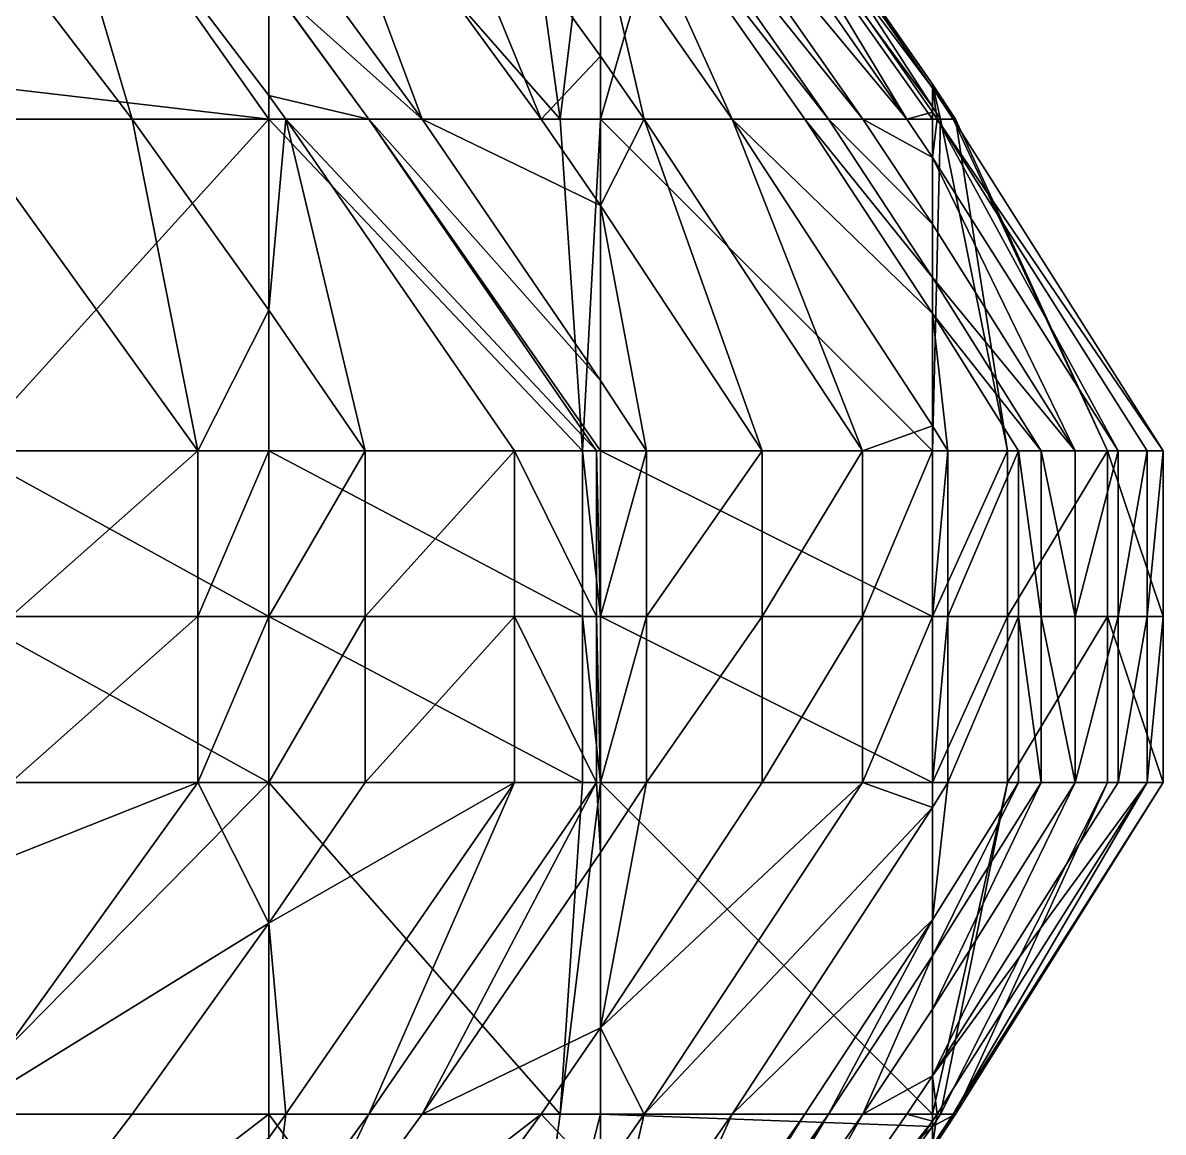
# Model space of a CAD drawing. Extents: x -0.422 to 0.567, y -0.5 to 0.5.
# Drawn here: x 0.4483 to 0.5669, y -0.0536 to 0.0617 of the extents above; entities that cross this region are included whole.
import ezdxf

# ---------------------------------------------------------------- set-up
doc = ezdxf.new("R2010")
doc.units = 0

msp = doc.modelspace()

# ---------------------------------------------------------------- linework, layer by layer
for p, q in [((0.53205, 0.05172, 0.05674), (0.50838, 0.08561, 0.05674)), ((0.51834, 0.08621, 0.22209), (0.54287, 0.053, 0.22209)), ((0.4739, 0.06596, -0.10862), (0.48428, 0.05172, -0.10862)), ((0.54287, 0.053, 0.22209), (0.54372, 0.05172, 0.22209)), ((0.48428, 0.05172, -0.10862), (0.50796, 0.01724, -0.10862)), ((0.54287, 0.03526, 0.05674), (0.53205, 0.05172, 0.05674)), ((0.54372, 0.05172, 0.22209), (0.55067, 0.01724, 0.22209)), ((0.55419, 0.01724, 0.05674), (0.54287, 0.03526, 0.05674)), ((0.50796, 0.01724, -0.10862), (0.50796, 0, -0.10862)), ((0.55067, 0.01724, 0.22209), (0.55067, 0, 0.22209)), ((0.55419, 0, 0.05674), (0.55419, 0.01724, 0.05674)), ((0.4739, 0, 0.26803), (0.4426, 0, 0.28418)), ((0.44708, 0, -0.23306), (0.46651, 0, -0.19858)), ((0.46651, 0, -0.19858), (0.4739, 0, -0.18439)), ((0.4739, 0, -0.18439), (0.48389, 0, -0.1641)), ((0.50648, 0, 0.2497), (0.4739, 0, 0.26803)), ((0.48389, 0, -0.1641), (0.49941, 0, -0.12961)), ((0.49941, 0, -0.12961), (0.50796, 0, -0.10862)), ((0.50838, 0, 0.24857), (0.50648, 0, 0.2497)), ((0.50796, 0, -0.10862), (0.50838, 0, -0.10757)), ((0.50796, 0, -0.10862), (0.50796, -0.01724, -0.10862)), ((0.50838, 0, -0.10757), (0.51315, 0, -0.09513)), ((0.54287, 0, 0.22725), (0.50838, 0, 0.24857)), ((0.51315, 0, -0.09513), (0.52517, 0, -0.06065)), ((0.52517, 0, -0.06065), (0.53561, 0, -0.02617)), ((0.53561, 0, -0.02617), (0.54287, 0, 0.00163)), ((0.54287, 0, 0.00163), (0.54447, 0, 0.00832)), ((0.55067, 0, 0.22209), (0.54287, 0, 0.22725)), ((0.54447, 0, 0.00832), (0.55181, 0, 0.0428)), ((0.56107, 0, 0.21521), (0.55067, 0, 0.22209)), ((0.55067, 0, 0.22209), (0.55067, -0.01724, 0.22209)), ((0.55181, 0, 0.0428), (0.55419, 0, 0.05674)), ((0.55419, 0, 0.05674), (0.5577, 0, 0.07728)), ((0.55419, -0.01724, 0.05674), (0.55419, 0, 0.05674)), ((0.5577, 0, 0.07728), (0.56218, 0, 0.11177)), ((0.56686, 0, 0.18073), (0.56107, 0, 0.21521)), ((0.56218, 0, 0.11177), (0.56521, 0, 0.14625)), ((0.56521, 0, 0.14625), (0.56686, 0, 0.18073)), ((0.50796, -0.01724, -0.10862), (0.48428, -0.05172, -0.10862)), ((0.54287, -0.03526, 0.05674), (0.55419, -0.01724, 0.05674)), ((0.55067, -0.01724, 0.22209), (0.54372, -0.05172, 0.22209)), ((0.53205, -0.05172, 0.05674), (0.54287, -0.03526, 0.05674)), ((0.48428, -0.05172, -0.10862), (0.4739, -0.06596, -0.10862)), ((0.50838, -0.08561, 0.05674), (0.53205, -0.05172, 0.05674)), ((0.54372, -0.05172, 0.22209), (0.54287, -0.053, 0.22209)), ((0.54287, -0.053, 0.22209), (0.51834, -0.08621, 0.22209))]:
    msp.add_line(p, q)
at = {"color": 255}
for points in [[(0.43942, 0.05571, 0.28418), (0.4739, 0.05172, 0.26669), (0.4739, 0.08621, 0.26399)], [(0.43942, 0.05571, 0.28418), (0.4739, 0.08621, 0.26399), (0.43942, 0.08621, 0.28177)], [(0.44954, 0.08621, -0.12961), (0.45967, 0.05172, -0.1641), (0.43942, 0.07818, -0.1641)], [(0.4739, 0.06596, -0.10862), (0.4739, 0.05417, -0.12961), (0.44954, 0.08621, -0.12961)], [(0.44954, 0.08621, -0.12961), (0.4739, 0.05417, -0.12961), (0.4739, 0.05172, -0.13364)], [(0.44954, 0.08621, -0.12961), (0.4739, 0.05172, -0.13364), (0.45967, 0.05172, -0.1641)], [(0.50416, 0.05172, 0.2497), (0.49941, 0.08621, 0.2497), (0.4739, 0.08621, 0.26399)], [(0.50416, 0.05172, 0.2497), (0.4739, 0.08621, 0.26399), (0.4739, 0.05172, 0.26669)], [(0.47698, 0.08621, -0.06065), (0.48981, 0.05172, -0.09513), (0.4739, 0.07353, -0.09513)], [(0.50221, 0.05172, -0.06065), (0.47698, 0.08621, -0.06065), (0.48806, 0.08621, -0.02617)], [(0.47698, 0.08621, -0.06065), (0.50221, 0.05172, -0.06065), (0.48981, 0.05172, -0.09513)], [(0.48806, 0.08621, -0.02617), (0.50838, 0.07127, 0.00832), (0.50838, 0.05827, -0.02617)], [(0.50221, 0.05172, -0.06065), (0.48806, 0.08621, -0.02617), (0.50838, 0.05827, -0.02617)], [(0.50838, 0.08621, 0.24443), (0.49941, 0.08621, 0.2497), (0.50416, 0.05172, 0.2497)], [(0.50838, 0.08621, 0.24443), (0.50416, 0.05172, 0.2497), (0.50838, 0.05172, 0.24719)], [(0.51834, 0.08621, 0.22209), (0.50838, 0.08621, 0.24443), (0.50838, 0.05172, 0.24719)], [(0.51834, 0.08621, 0.22209), (0.50838, 0.05172, 0.24719), (0.54287, 0.05172, 0.22584)], [(0.50838, 0.08561, 0.05674), (0.5115, 0.08621, 0.07728), (0.53564, 0.05172, 0.07728)], [(0.53205, 0.05172, 0.05674), (0.50838, 0.08195, 0.0428), (0.50838, 0.08561, 0.05674)], [(0.50838, 0.08561, 0.05674), (0.53564, 0.05172, 0.07728), (0.53205, 0.05172, 0.05674)], [(0.5115, 0.08621, 0.07728), (0.51621, 0.08621, 0.11177), (0.54022, 0.05172, 0.11177)], [(0.5115, 0.08621, 0.07728), (0.54022, 0.05172, 0.11177), (0.53564, 0.05172, 0.07728)], [(0.54022, 0.05172, 0.11177), (0.51621, 0.08621, 0.11177), (0.51941, 0.08621, 0.14625)], [(0.54287, 0.053, 0.22209), (0.5214, 0.08621, 0.21521), (0.51834, 0.08621, 0.22209)], [(0.51834, 0.08621, 0.22209), (0.54287, 0.05172, 0.22584), (0.54287, 0.053, 0.22209)], [(0.51941, 0.08621, 0.14625), (0.52116, 0.08621, 0.18073), (0.54287, 0.05497, 0.18073)], [(0.51941, 0.08621, 0.14625), (0.54287, 0.05497, 0.18073), (0.54287, 0.05245, 0.14625)], [(0.54022, 0.05172, 0.11177), (0.51941, 0.08621, 0.14625), (0.54287, 0.05245, 0.14625)], [(0.52116, 0.08621, 0.18073), (0.5214, 0.08621, 0.21521), (0.54287, 0.05534, 0.21521)], [(0.52116, 0.08621, 0.18073), (0.54287, 0.05534, 0.21521), (0.54287, 0.05497, 0.18073)], [(0.54287, 0.053, 0.22209), (0.54287, 0.05534, 0.21521), (0.5214, 0.08621, 0.21521)], [(0.50838, 0.08195, 0.0428), (0.52962, 0.05172, 0.0428), (0.52204, 0.05172, 0.00832)], [(0.50838, 0.08195, 0.0428), (0.52204, 0.05172, 0.00832), (0.50838, 0.07127, 0.00832)], [(0.53205, 0.05172, 0.05674), (0.52962, 0.05172, 0.0428), (0.50838, 0.08195, 0.0428)], [(0.43942, 0.07818, -0.1641), (0.45967, 0.05172, -0.1641), (0.44169, 0.05172, -0.19858)], [(0.4739, 0.06596, -0.10862), (0.4739, 0.07353, -0.09513), (0.48981, 0.05172, -0.09513)], [(0.50838, 0.07127, 0.00832), (0.52204, 0.05172, 0.00832), (0.51291, 0.05172, -0.02617)], [(0.50838, 0.07127, 0.00832), (0.51291, 0.05172, -0.02617), (0.50838, 0.05827, -0.02617)], [(0.4739, 0.06596, -0.10862), (0.48981, 0.05172, -0.09513), (0.48428, 0.05172, -0.10862)], [(0.48428, 0.05172, -0.10862), (0.4739, 0.05417, -0.12961), (0.4739, 0.06596, -0.10862)], [(0.50221, 0.05172, -0.06065), (0.50838, 0.05827, -0.02617), (0.50838, 0.05172, -0.04144)], [(0.50838, 0.05827, -0.02617), (0.51291, 0.05172, -0.02617), (0.50838, 0.05172, -0.04144)], [(0.43942, 0.05571, 0.28418), (0.43991, 0.05172, 0.28418), (0.4739, 0.05172, 0.26669)], [(0.54372, 0.05172, 0.22209), (0.54528, 0.05172, 0.21521), (0.54287, 0.05534, 0.21521)], [(0.54372, 0.05172, 0.22209), (0.54287, 0.05534, 0.21521), (0.54287, 0.053, 0.22209)], [(0.54287, 0.05534, 0.21521), (0.54528, 0.05172, 0.21521), (0.54504, 0.05172, 0.18073)], [(0.54287, 0.05534, 0.21521), (0.54504, 0.05172, 0.18073), (0.54287, 0.05497, 0.18073)], [(0.54287, 0.05497, 0.18073), (0.54504, 0.05172, 0.18073), (0.54336, 0.05172, 0.14625)], [(0.54287, 0.05497, 0.18073), (0.54336, 0.05172, 0.14625), (0.54287, 0.05245, 0.14625)], [(0.4739, 0.05417, -0.12961), (0.47567, 0.05172, -0.12961), (0.4739, 0.05172, -0.13364)], [(0.48428, 0.05172, -0.10862), (0.47567, 0.05172, -0.12961), (0.4739, 0.05417, -0.12961)], [(0.54022, 0.05172, 0.11177), (0.54287, 0.05245, 0.14625), (0.54287, 0.05172, 0.1398)], [(0.54287, 0.053, 0.22209), (0.54287, 0.05172, 0.22584), (0.54372, 0.05172, 0.22209)], [(0.54287, 0.05245, 0.14625), (0.54336, 0.05172, 0.14625), (0.54287, 0.05172, 0.1398)], [(0.4739, 0.05172, 0.26669), (0.43991, 0.05172, 0.28418), (0.4426, 0.01724, 0.28418)], [(0.46651, 0.01724, -0.19858), (0.44169, 0.05172, -0.19858), (0.45967, 0.05172, -0.1641)], [(0.44169, 0.05172, -0.19858), (0.46651, 0.01724, -0.19858), (0.44708, 0.01724, -0.23306)], [(0.4739, 0.05172, 0.26669), (0.4426, 0.01724, 0.28418), (0.4739, 0.01724, 0.26803)], [(0.4739, 0.03187, -0.1641), (0.45967, 0.05172, -0.1641), (0.4739, 0.05172, -0.13364)], [(0.46651, 0.01724, -0.19858), (0.45967, 0.05172, -0.1641), (0.4739, 0.03187, -0.1641)], [(0.50648, 0.01724, 0.2497), (0.50416, 0.05172, 0.2497), (0.4739, 0.05172, 0.26669)], [(0.50648, 0.01724, 0.2497), (0.4739, 0.05172, 0.26669), (0.4739, 0.01724, 0.26803)], [(0.47567, 0.05172, -0.12961), (0.48389, 0.01724, -0.1641), (0.4739, 0.03187, -0.1641)], [(0.47567, 0.05172, -0.12961), (0.4739, 0.03187, -0.1641), (0.4739, 0.05172, -0.13364)], [(0.50796, 0.01724, -0.10862), (0.49941, 0.01724, -0.12961), (0.47567, 0.05172, -0.12961)], [(0.50796, 0.01724, -0.10862), (0.47567, 0.05172, -0.12961), (0.48428, 0.05172, -0.10862)], [(0.47567, 0.05172, -0.12961), (0.49941, 0.01724, -0.12961), (0.48389, 0.01724, -0.1641)], [(0.48428, 0.05172, -0.10862), (0.48981, 0.05172, -0.09513), (0.50838, 0.02453, -0.09513)], [(0.48428, 0.05172, -0.10862), (0.50838, 0.02453, -0.09513), (0.50838, 0.01724, -0.10757)], [(0.48428, 0.05172, -0.10862), (0.50838, 0.01724, -0.10757), (0.50796, 0.01724, -0.10862)], [(0.48981, 0.05172, -0.09513), (0.50221, 0.05172, -0.06065), (0.50838, 0.04275, -0.06065)], [(0.48981, 0.05172, -0.09513), (0.50838, 0.04275, -0.06065), (0.50838, 0.02453, -0.09513)], [(0.50838, 0.04275, -0.06065), (0.50221, 0.05172, -0.06065), (0.50838, 0.05172, -0.04144)], [(0.50838, 0.05172, 0.24719), (0.50416, 0.05172, 0.2497), (0.50648, 0.01724, 0.2497)], [(0.50838, 0.05172, 0.24719), (0.50648, 0.01724, 0.2497), (0.50838, 0.01724, 0.24857)], [(0.54287, 0.01724, 0.22725), (0.54287, 0.05172, 0.22584), (0.50838, 0.05172, 0.24719)], [(0.54287, 0.01724, 0.22725), (0.50838, 0.05172, 0.24719), (0.50838, 0.01724, 0.24857)], [(0.51291, 0.05172, -0.02617), (0.52517, 0.01724, -0.06065), (0.50838, 0.04275, -0.06065)], [(0.51291, 0.05172, -0.02617), (0.50838, 0.04275, -0.06065), (0.50838, 0.05172, -0.04144)], [(0.53561, 0.01724, -0.02617), (0.51291, 0.05172, -0.02617), (0.52204, 0.05172, 0.00832)], [(0.51291, 0.05172, -0.02617), (0.53561, 0.01724, -0.02617), (0.52517, 0.01724, -0.06065)], [(0.52204, 0.05172, 0.00832), (0.52962, 0.05172, 0.0428), (0.54287, 0.0315, 0.0428)], [(0.52204, 0.05172, 0.00832), (0.54287, 0.0315, 0.0428), (0.54287, 0.01982, 0.00832)], [(0.53561, 0.01724, -0.02617), (0.52204, 0.05172, 0.00832), (0.54287, 0.01982, 0.00832)], [(0.54287, 0.03526, 0.05674), (0.54287, 0.0315, 0.0428), (0.52962, 0.05172, 0.0428)], [(0.54287, 0.03526, 0.05674), (0.52962, 0.05172, 0.0428), (0.53205, 0.05172, 0.05674)], [(0.53205, 0.05172, 0.05674), (0.53564, 0.05172, 0.07728), (0.54287, 0.0408, 0.07728)], [(0.53205, 0.05172, 0.05674), (0.54287, 0.0408, 0.07728), (0.54287, 0.03526, 0.05674)], [(0.53564, 0.05172, 0.07728), (0.54022, 0.05172, 0.11177), (0.54287, 0.04773, 0.11177)], [(0.53564, 0.05172, 0.07728), (0.54287, 0.04773, 0.11177), (0.54287, 0.0408, 0.07728)], [(0.54287, 0.04773, 0.11177), (0.54022, 0.05172, 0.11177), (0.54287, 0.05172, 0.1398)], [(0.54372, 0.05172, 0.22209), (0.54287, 0.05172, 0.22584), (0.54287, 0.01724, 0.22725)], [(0.54372, 0.05172, 0.22209), (0.54287, 0.01724, 0.22725), (0.55067, 0.01724, 0.22209)], [(0.54336, 0.05172, 0.14625), (0.56218, 0.01724, 0.11177), (0.54287, 0.04773, 0.11177)], [(0.54336, 0.05172, 0.14625), (0.54287, 0.04773, 0.11177), (0.54287, 0.05172, 0.1398)], [(0.54336, 0.05172, 0.14625), (0.54504, 0.05172, 0.18073), (0.56686, 0.01724, 0.18073)], [(0.54336, 0.05172, 0.14625), (0.56686, 0.01724, 0.18073), (0.56521, 0.01724, 0.14625)], [(0.54336, 0.05172, 0.14625), (0.56521, 0.01724, 0.14625), (0.56218, 0.01724, 0.11177)], [(0.55067, 0.01724, 0.22209), (0.54528, 0.05172, 0.21521), (0.54372, 0.05172, 0.22209)], [(0.54504, 0.05172, 0.18073), (0.54528, 0.05172, 0.21521), (0.56107, 0.01724, 0.21521)], [(0.54504, 0.05172, 0.18073), (0.56107, 0.01724, 0.21521), (0.56686, 0.01724, 0.18073)], [(0.55067, 0.01724, 0.22209), (0.56107, 0.01724, 0.21521), (0.54528, 0.05172, 0.21521)], [(0.54287, 0.04773, 0.11177), (0.56218, 0.01724, 0.11177), (0.5577, 0.01724, 0.07728)], [(0.54287, 0.04773, 0.11177), (0.5577, 0.01724, 0.07728), (0.54287, 0.0408, 0.07728)], [(0.50838, 0.04275, -0.06065), (0.52517, 0.01724, -0.06065), (0.51315, 0.01724, -0.09513)], [(0.50838, 0.04275, -0.06065), (0.51315, 0.01724, -0.09513), (0.50838, 0.02453, -0.09513)], [(0.54287, 0.03526, 0.05674), (0.54287, 0.0408, 0.07728), (0.5577, 0.01724, 0.07728)], [(0.54287, 0.03526, 0.05674), (0.5577, 0.01724, 0.07728), (0.55419, 0.01724, 0.05674)], [(0.55419, 0.01724, 0.05674), (0.54287, 0.0315, 0.0428), (0.54287, 0.03526, 0.05674)], [(0.46651, 0.01724, -0.19858), (0.4739, 0.03187, -0.1641), (0.4739, 0.01724, -0.18439)], [(0.4739, 0.03187, -0.1641), (0.48389, 0.01724, -0.1641), (0.4739, 0.01724, -0.18439)], [(0.54287, 0.0315, 0.0428), (0.55181, 0.01724, 0.0428), (0.54447, 0.01724, 0.00832)], [(0.54287, 0.0315, 0.0428), (0.54447, 0.01724, 0.00832), (0.54287, 0.01982, 0.00832)], [(0.55419, 0.01724, 0.05674), (0.55181, 0.01724, 0.0428), (0.54287, 0.0315, 0.0428)], [(0.50838, 0.02453, -0.09513), (0.51315, 0.01724, -0.09513), (0.50838, 0.01724, -0.10757)], [(0.53561, 0.01724, -0.02617), (0.54287, 0.01982, 0.00832), (0.54287, 0.01724, 0.00163)], [(0.54287, 0.01982, 0.00832), (0.54447, 0.01724, 0.00832), (0.54287, 0.01724, 0.00163)], [(0.4739, 0, 0.26803), (0.4739, 0.01724, 0.26803), (0.4426, 0.01724, 0.28418)], [(0.4739, 0, 0.26803), (0.4426, 0.01724, 0.28418), (0.4426, 0, 0.28418)], [(0.44708, 0, -0.23306), (0.44708, 0.01724, -0.23306), (0.46651, 0.01724, -0.19858)], [(0.44708, 0, -0.23306), (0.46651, 0.01724, -0.19858), (0.46651, 0, -0.19858)], [(0.46651, 0, -0.19858), (0.46651, 0.01724, -0.19858), (0.4739, 0.01724, -0.18439)], [(0.46651, 0, -0.19858), (0.4739, 0.01724, -0.18439), (0.4739, 0, -0.18439)], [(0.4739, 0, -0.18439), (0.4739, 0.01724, -0.18439), (0.48389, 0.01724, -0.1641)], [(0.4739, 0, -0.18439), (0.48389, 0.01724, -0.1641), (0.48389, 0, -0.1641)], [(0.50648, 0, 0.2497), (0.50648, 0.01724, 0.2497), (0.4739, 0.01724, 0.26803)], [(0.50648, 0, 0.2497), (0.4739, 0.01724, 0.26803), (0.4739, 0, 0.26803)], [(0.48389, 0, -0.1641), (0.48389, 0.01724, -0.1641), (0.49941, 0.01724, -0.12961)], [(0.48389, 0, -0.1641), (0.49941, 0.01724, -0.12961), (0.49941, 0, -0.12961)], [(0.50796, 0, -0.10862), (0.49941, 0, -0.12961), (0.49941, 0.01724, -0.12961)], [(0.50796, 0, -0.10862), (0.49941, 0.01724, -0.12961), (0.50796, 0.01724, -0.10862)], [(0.50838, 0, 0.24857), (0.50838, 0.01724, 0.24857), (0.50648, 0.01724, 0.2497)], [(0.50838, 0, 0.24857), (0.50648, 0.01724, 0.2497), (0.50648, 0, 0.2497)], [(0.50796, 0.01724, -0.10862), (0.50838, 0.01724, -0.10757), (0.50838, 0, -0.10757)], [(0.50796, 0.01724, -0.10862), (0.50838, 0, -0.10757), (0.50796, 0, -0.10862)], [(0.50838, 0, -0.10757), (0.50838, 0.01724, -0.10757), (0.51315, 0.01724, -0.09513)], [(0.50838, 0, -0.10757), (0.51315, 0.01724, -0.09513), (0.51315, 0, -0.09513)], [(0.54287, 0, 0.22725), (0.54287, 0.01724, 0.22725), (0.50838, 0.01724, 0.24857)], [(0.54287, 0, 0.22725), (0.50838, 0.01724, 0.24857), (0.50838, 0, 0.24857)], [(0.51315, 0, -0.09513), (0.51315, 0.01724, -0.09513), (0.52517, 0.01724, -0.06065)], [(0.51315, 0, -0.09513), (0.52517, 0.01724, -0.06065), (0.52517, 0, -0.06065)], [(0.52517, 0, -0.06065), (0.52517, 0.01724, -0.06065), (0.53561, 0.01724, -0.02617)], [(0.52517, 0, -0.06065), (0.53561, 0.01724, -0.02617), (0.53561, 0, -0.02617)], [(0.53561, 0, -0.02617), (0.53561, 0.01724, -0.02617), (0.54287, 0.01724, 0.00163)], [(0.53561, 0, -0.02617), (0.54287, 0.01724, 0.00163), (0.54287, 0, 0.00163)], [(0.54287, 0, 0.00163), (0.54287, 0.01724, 0.00163), (0.54447, 0.01724, 0.00832)], [(0.54287, 0, 0.00163), (0.54447, 0.01724, 0.00832), (0.54447, 0, 0.00832)], [(0.55067, 0.01724, 0.22209), (0.54287, 0.01724, 0.22725), (0.54287, 0, 0.22725)], [(0.55067, 0.01724, 0.22209), (0.54287, 0, 0.22725), (0.55067, 0, 0.22209)], [(0.54447, 0, 0.00832), (0.54447, 0.01724, 0.00832), (0.55181, 0.01724, 0.0428)], [(0.54447, 0, 0.00832), (0.55181, 0.01724, 0.0428), (0.55181, 0, 0.0428)], [(0.55067, 0, 0.22209), (0.56107, 0, 0.21521), (0.56107, 0.01724, 0.21521)], [(0.55067, 0, 0.22209), (0.56107, 0.01724, 0.21521), (0.55067, 0.01724, 0.22209)], [(0.55419, 0, 0.05674), (0.55181, 0, 0.0428), (0.55181, 0.01724, 0.0428)], [(0.55419, 0, 0.05674), (0.55181, 0.01724, 0.0428), (0.55419, 0.01724, 0.05674)], [(0.55419, 0.01724, 0.05674), (0.5577, 0.01724, 0.07728), (0.5577, 0, 0.07728)], [(0.55419, 0.01724, 0.05674), (0.5577, 0, 0.07728), (0.55419, 0, 0.05674)], [(0.5577, 0, 0.07728), (0.5577, 0.01724, 0.07728), (0.56218, 0.01724, 0.11177)], [(0.5577, 0, 0.07728), (0.56218, 0.01724, 0.11177), (0.56218, 0, 0.11177)], [(0.56686, 0, 0.18073), (0.56686, 0.01724, 0.18073), (0.56107, 0.01724, 0.21521)], [(0.56686, 0, 0.18073), (0.56107, 0.01724, 0.21521), (0.56107, 0, 0.21521)], [(0.56218, 0, 0.11177), (0.56218, 0.01724, 0.11177), (0.56521, 0.01724, 0.14625)], [(0.56218, 0, 0.11177), (0.56521, 0.01724, 0.14625), (0.56521, 0, 0.14625)], [(0.56521, 0, 0.14625), (0.56521, 0.01724, 0.14625), (0.56686, 0.01724, 0.18073)], [(0.56521, 0, 0.14625), (0.56686, 0.01724, 0.18073), (0.56686, 0, 0.18073)], [(0.4426, 0, 0.28418), (0.4426, -0.01724, 0.28418), (0.4739, -0.01724, 0.26803)], [(0.4426, 0, 0.28418), (0.4739, -0.01724, 0.26803), (0.4739, 0, 0.26803)], [(0.46651, 0, -0.19858), (0.46651, -0.01724, -0.19858), (0.44708, -0.01724, -0.23306)], [(0.46651, 0, -0.19858), (0.44708, -0.01724, -0.23306), (0.44708, 0, -0.23306)], [(0.4739, 0, -0.18439), (0.4739, -0.01724, -0.18439), (0.46651, -0.01724, -0.19858)], [(0.4739, 0, -0.18439), (0.46651, -0.01724, -0.19858), (0.46651, 0, -0.19858)], [(0.4739, 0, 0.26803), (0.4739, -0.01724, 0.26803), (0.50648, -0.01724, 0.2497)], [(0.4739, 0, 0.26803), (0.50648, -0.01724, 0.2497), (0.50648, 0, 0.2497)], [(0.48389, 0, -0.1641), (0.48389, -0.01724, -0.1641), (0.4739, -0.01724, -0.18439)], [(0.48389, 0, -0.1641), (0.4739, -0.01724, -0.18439), (0.4739, 0, -0.18439)], [(0.49941, 0, -0.12961), (0.49941, -0.01724, -0.12961), (0.48389, -0.01724, -0.1641)], [(0.49941, 0, -0.12961), (0.48389, -0.01724, -0.1641), (0.48389, 0, -0.1641)], [(0.50796, -0.01724, -0.10862), (0.49941, -0.01724, -0.12961), (0.49941, 0, -0.12961)], [(0.50796, -0.01724, -0.10862), (0.49941, 0, -0.12961), (0.50796, 0, -0.10862)], [(0.50648, 0, 0.2497), (0.50648, -0.01724, 0.2497), (0.50838, -0.01724, 0.24857)], [(0.50648, 0, 0.2497), (0.50838, -0.01724, 0.24857), (0.50838, 0, 0.24857)], [(0.50796, 0, -0.10862), (0.50838, 0, -0.10757), (0.50838, -0.01724, -0.10757)], [(0.50796, 0, -0.10862), (0.50838, -0.01724, -0.10757), (0.50796, -0.01724, -0.10862)], [(0.50838, 0, 0.24857), (0.50838, -0.01724, 0.24857), (0.54287, -0.01724, 0.22725)], [(0.50838, 0, 0.24857), (0.54287, -0.01724, 0.22725), (0.54287, 0, 0.22725)], [(0.51315, 0, -0.09513), (0.51315, -0.01724, -0.09513), (0.50838, -0.01724, -0.10757)], [(0.51315, 0, -0.09513), (0.50838, -0.01724, -0.10757), (0.50838, 0, -0.10757)], [(0.52517, 0, -0.06065), (0.52517, -0.01724, -0.06065), (0.51315, -0.01724, -0.09513)], [(0.52517, 0, -0.06065), (0.51315, -0.01724, -0.09513), (0.51315, 0, -0.09513)], [(0.53561, 0, -0.02617), (0.53561, -0.01724, -0.02617), (0.52517, -0.01724, -0.06065)], [(0.53561, 0, -0.02617), (0.52517, -0.01724, -0.06065), (0.52517, 0, -0.06065)], [(0.54287, 0, 0.00163), (0.54287, -0.01724, 0.00163), (0.53561, -0.01724, -0.02617)], [(0.54287, 0, 0.00163), (0.53561, -0.01724, -0.02617), (0.53561, 0, -0.02617)], [(0.55067, 0, 0.22209), (0.54287, 0, 0.22725), (0.54287, -0.01724, 0.22725)], [(0.55067, 0, 0.22209), (0.54287, -0.01724, 0.22725), (0.55067, -0.01724, 0.22209)], [(0.54447, 0, 0.00832), (0.54447, -0.01724, 0.00832), (0.54287, -0.01724, 0.00163)], [(0.54447, 0, 0.00832), (0.54287, -0.01724, 0.00163), (0.54287, 0, 0.00163)], [(0.55181, 0, 0.0428), (0.55181, -0.01724, 0.0428), (0.54447, -0.01724, 0.00832)], [(0.55181, 0, 0.0428), (0.54447, -0.01724, 0.00832), (0.54447, 0, 0.00832)], [(0.55067, -0.01724, 0.22209), (0.56107, -0.01724, 0.21521), (0.56107, 0, 0.21521)], [(0.55067, -0.01724, 0.22209), (0.56107, 0, 0.21521), (0.55067, 0, 0.22209)], [(0.55419, -0.01724, 0.05674), (0.55181, -0.01724, 0.0428), (0.55181, 0, 0.0428)], [(0.55419, -0.01724, 0.05674), (0.55181, 0, 0.0428), (0.55419, 0, 0.05674)], [(0.55419, 0, 0.05674), (0.5577, 0, 0.07728), (0.5577, -0.01724, 0.07728)], [(0.55419, 0, 0.05674), (0.5577, -0.01724, 0.07728), (0.55419, -0.01724, 0.05674)], [(0.56218, 0, 0.11177), (0.56218, -0.01724, 0.11177), (0.5577, -0.01724, 0.07728)], [(0.56218, 0, 0.11177), (0.5577, -0.01724, 0.07728), (0.5577, 0, 0.07728)], [(0.56107, 0, 0.21521), (0.56107, -0.01724, 0.21521), (0.56686, -0.01724, 0.18073)], [(0.56107, 0, 0.21521), (0.56686, -0.01724, 0.18073), (0.56686, 0, 0.18073)], [(0.56521, 0, 0.14625), (0.56521, -0.01724, 0.14625), (0.56218, -0.01724, 0.11177)], [(0.56521, 0, 0.14625), (0.56218, -0.01724, 0.11177), (0.56218, 0, 0.11177)], [(0.56686, 0, 0.18073), (0.56686, -0.01724, 0.18073), (0.56521, -0.01724, 0.14625)], [(0.56686, 0, 0.18073), (0.56521, -0.01724, 0.14625), (0.56521, 0, 0.14625)], [(0.43942, -0.02797, -0.23306), (0.44708, -0.01724, -0.23306), (0.46651, -0.01724, -0.19858)], [(0.43942, -0.02797, -0.23306), (0.46651, -0.01724, -0.19858), (0.44169, -0.05172, -0.19858)], [(0.4739, -0.01724, 0.26803), (0.4426, -0.01724, 0.28418), (0.43991, -0.05172, 0.28418)], [(0.4739, -0.01724, 0.26803), (0.43991, -0.05172, 0.28418), (0.4739, -0.05172, 0.26669)], [(0.4739, -0.03187, -0.1641), (0.44169, -0.05172, -0.19858), (0.46651, -0.01724, -0.19858)], [(0.4739, -0.03187, -0.1641), (0.46651, -0.01724, -0.19858), (0.4739, -0.01724, -0.18439)], [(0.48389, -0.01724, -0.1641), (0.4739, -0.03187, -0.1641), (0.4739, -0.01724, -0.18439)], [(0.50416, -0.05172, 0.2497), (0.50648, -0.01724, 0.2497), (0.4739, -0.01724, 0.26803)], [(0.50416, -0.05172, 0.2497), (0.4739, -0.01724, 0.26803), (0.4739, -0.05172, 0.26669)], [(0.4739, -0.03187, -0.1641), (0.48389, -0.01724, -0.1641), (0.49941, -0.01724, -0.12961)], [(0.4739, -0.03187, -0.1641), (0.49941, -0.01724, -0.12961), (0.47567, -0.05172, -0.12961)], [(0.48428, -0.05172, -0.10862), (0.47567, -0.05172, -0.12961), (0.49941, -0.01724, -0.12961)], [(0.48428, -0.05172, -0.10862), (0.49941, -0.01724, -0.12961), (0.50796, -0.01724, -0.10862)], [(0.50796, -0.01724, -0.10862), (0.48981, -0.05172, -0.09513), (0.48428, -0.05172, -0.10862)], [(0.50796, -0.01724, -0.10862), (0.50838, -0.02453, -0.09513), (0.48981, -0.05172, -0.09513)], [(0.50838, -0.01724, 0.24857), (0.50648, -0.01724, 0.2497), (0.50416, -0.05172, 0.2497)], [(0.50838, -0.01724, 0.24857), (0.50416, -0.05172, 0.2497), (0.50838, -0.05172, 0.24719)], [(0.50796, -0.01724, -0.10862), (0.50838, -0.01724, -0.10757), (0.50838, -0.02453, -0.09513)], [(0.51315, -0.01724, -0.09513), (0.50838, -0.02453, -0.09513), (0.50838, -0.01724, -0.10757)], [(0.51315, -0.01724, -0.09513), (0.52517, -0.01724, -0.06065), (0.50838, -0.04275, -0.06065)], [(0.51315, -0.01724, -0.09513), (0.50838, -0.04275, -0.06065), (0.50838, -0.02453, -0.09513)], [(0.54287, -0.05172, 0.22584), (0.54287, -0.01724, 0.22725), (0.50838, -0.01724, 0.24857)], [(0.54287, -0.05172, 0.22584), (0.50838, -0.01724, 0.24857), (0.50838, -0.05172, 0.24719)], [(0.50838, -0.04275, -0.06065), (0.52517, -0.01724, -0.06065), (0.53561, -0.01724, -0.02617)], [(0.50838, -0.04275, -0.06065), (0.53561, -0.01724, -0.02617), (0.51291, -0.05172, -0.02617)], [(0.54287, -0.01982, 0.00832), (0.51291, -0.05172, -0.02617), (0.53561, -0.01724, -0.02617)], [(0.54287, -0.01982, 0.00832), (0.53561, -0.01724, -0.02617), (0.54287, -0.01724, 0.00163)], [(0.54447, -0.01724, 0.00832), (0.54287, -0.01982, 0.00832), (0.54287, -0.01724, 0.00163)], [(0.54287, -0.03526, 0.05674), (0.54287, -0.0315, 0.0428), (0.55181, -0.01724, 0.0428)], [(0.54287, -0.03526, 0.05674), (0.55181, -0.01724, 0.0428), (0.55419, -0.01724, 0.05674)], [(0.55067, -0.01724, 0.22209), (0.54287, -0.01724, 0.22725), (0.54287, -0.05172, 0.22584)], [(0.55067, -0.01724, 0.22209), (0.54287, -0.05172, 0.22584), (0.54372, -0.05172, 0.22209)], [(0.54447, -0.01724, 0.00832), (0.55181, -0.01724, 0.0428), (0.54287, -0.0315, 0.0428)], [(0.54447, -0.01724, 0.00832), (0.54287, -0.0315, 0.0428), (0.54287, -0.01982, 0.00832)], [(0.55419, -0.01724, 0.05674), (0.5577, -0.01724, 0.07728), (0.54287, -0.0408, 0.07728)], [(0.55419, -0.01724, 0.05674), (0.54287, -0.0408, 0.07728), (0.54287, -0.03526, 0.05674)], [(0.5577, -0.01724, 0.07728), (0.56218, -0.01724, 0.11177), (0.54287, -0.04773, 0.11177)], [(0.5577, -0.01724, 0.07728), (0.54287, -0.04773, 0.11177), (0.54287, -0.0408, 0.07728)], [(0.54287, -0.04773, 0.11177), (0.56218, -0.01724, 0.11177), (0.56521, -0.01724, 0.14625)], [(0.54287, -0.04773, 0.11177), (0.56521, -0.01724, 0.14625), (0.54336, -0.05172, 0.14625)], [(0.56521, -0.01724, 0.14625), (0.54504, -0.05172, 0.18073), (0.54336, -0.05172, 0.14625)], [(0.54372, -0.05172, 0.22209), (0.54528, -0.05172, 0.21521), (0.56107, -0.01724, 0.21521)], [(0.54372, -0.05172, 0.22209), (0.56107, -0.01724, 0.21521), (0.55067, -0.01724, 0.22209)], [(0.56686, -0.01724, 0.18073), (0.54528, -0.05172, 0.21521), (0.54504, -0.05172, 0.18073)], [(0.56521, -0.01724, 0.14625), (0.56686, -0.01724, 0.18073), (0.54504, -0.05172, 0.18073)], [(0.56686, -0.01724, 0.18073), (0.56107, -0.01724, 0.21521), (0.54528, -0.05172, 0.21521)], [(0.54287, -0.01982, 0.00832), (0.52204, -0.05172, 0.00832), (0.51291, -0.05172, -0.02617)], [(0.54287, -0.0315, 0.0428), (0.52204, -0.05172, 0.00832), (0.54287, -0.01982, 0.00832)], [(0.50838, -0.04275, -0.06065), (0.48981, -0.05172, -0.09513), (0.50838, -0.02453, -0.09513)], [(0.4739, -0.03187, -0.1641), (0.45967, -0.05172, -0.1641), (0.44169, -0.05172, -0.19858)], [(0.45967, -0.05172, -0.1641), (0.4739, -0.03187, -0.1641), (0.4739, -0.05172, -0.13364)], [(0.4739, -0.03187, -0.1641), (0.47567, -0.05172, -0.12961), (0.4739, -0.05172, -0.13364)], [(0.54287, -0.0315, 0.0428), (0.52962, -0.05172, 0.0428), (0.52204, -0.05172, 0.00832)], [(0.53205, -0.05172, 0.05674), (0.52962, -0.05172, 0.0428), (0.54287, -0.0315, 0.0428)], [(0.53205, -0.05172, 0.05674), (0.54287, -0.0315, 0.0428), (0.54287, -0.03526, 0.05674)], [(0.54287, -0.03526, 0.05674), (0.53564, -0.05172, 0.07728), (0.53205, -0.05172, 0.05674)], [(0.54287, -0.03526, 0.05674), (0.54287, -0.0408, 0.07728), (0.53564, -0.05172, 0.07728)], [(0.54287, -0.04773, 0.11177), (0.53564, -0.05172, 0.07728), (0.54287, -0.0408, 0.07728)], [(0.50838, -0.04275, -0.06065), (0.50221, -0.05172, -0.06065), (0.48981, -0.05172, -0.09513)], [(0.50221, -0.05172, -0.06065), (0.50838, -0.04275, -0.06065), (0.50838, -0.05172, -0.04144)], [(0.50838, -0.04275, -0.06065), (0.51291, -0.05172, -0.02617), (0.50838, -0.05172, -0.04144)], [(0.54287, -0.04773, 0.11177), (0.54022, -0.05172, 0.11177), (0.53564, -0.05172, 0.07728)], [(0.54022, -0.05172, 0.11177), (0.54287, -0.04773, 0.11177), (0.54287, -0.05172, 0.1398)], [(0.54287, -0.04773, 0.11177), (0.54336, -0.05172, 0.14625), (0.54287, -0.05172, 0.1398)], [(0.44169, -0.05172, -0.19858), (0.45967, -0.05172, -0.1641), (0.43942, -0.07818, -0.1641)], [(0.4739, -0.08621, 0.26399), (0.43991, -0.05172, 0.28418), (0.43942, -0.05571, 0.28418)], [(0.43942, -0.07818, -0.1641), (0.45967, -0.05172, -0.1641), (0.4739, -0.05172, -0.13364)], [(0.43942, -0.07818, -0.1641), (0.4739, -0.05172, -0.13364), (0.4739, -0.05417, -0.12961)], [(0.4739, -0.08621, 0.26399), (0.4739, -0.05172, 0.26669), (0.43991, -0.05172, 0.28418)], [(0.47567, -0.05172, -0.12961), (0.4739, -0.05417, -0.12961), (0.4739, -0.05172, -0.13364)], [(0.4739, -0.06596, -0.10862), (0.4739, -0.05417, -0.12961), (0.47567, -0.05172, -0.12961)], [(0.4739, -0.06596, -0.10862), (0.47567, -0.05172, -0.12961), (0.48428, -0.05172, -0.10862)], [(0.48428, -0.05172, -0.10862), (0.48981, -0.05172, -0.09513), (0.4739, -0.07353, -0.09513)], [(0.48428, -0.05172, -0.10862), (0.4739, -0.07353, -0.09513), (0.4739, -0.06596, -0.10862)], [(0.49941, -0.08621, 0.2497), (0.50416, -0.05172, 0.2497), (0.4739, -0.05172, 0.26669)], [(0.49941, -0.08621, 0.2497), (0.4739, -0.05172, 0.26669), (0.4739, -0.08621, 0.26399)], [(0.4739, -0.07353, -0.09513), (0.48981, -0.05172, -0.09513), (0.50221, -0.05172, -0.06065)], [(0.4739, -0.07353, -0.09513), (0.50221, -0.05172, -0.06065), (0.47698, -0.08621, -0.06065)], [(0.50838, -0.05827, -0.02617), (0.47698, -0.08621, -0.06065), (0.50221, -0.05172, -0.06065)], [(0.50838, -0.05172, 0.24719), (0.50416, -0.05172, 0.2497), (0.49941, -0.08621, 0.2497)], [(0.50838, -0.05172, 0.24719), (0.49941, -0.08621, 0.2497), (0.50838, -0.08621, 0.24443)], [(0.50838, -0.05827, -0.02617), (0.50221, -0.05172, -0.06065), (0.50838, -0.05172, -0.04144)], [(0.51291, -0.05172, -0.02617), (0.50838, -0.05827, -0.02617), (0.50838, -0.05172, -0.04144)], [(0.50838, -0.08561, 0.05674), (0.50838, -0.08195, 0.0428), (0.52962, -0.05172, 0.0428)], [(0.50838, -0.08561, 0.05674), (0.52962, -0.05172, 0.0428), (0.53205, -0.05172, 0.05674)], [(0.51291, -0.05172, -0.02617), (0.52204, -0.05172, 0.00832), (0.50838, -0.07127, 0.00832)], [(0.51291, -0.05172, -0.02617), (0.50838, -0.07127, 0.00832), (0.50838, -0.05827, -0.02617)], [(0.52204, -0.05172, 0.00832), (0.52962, -0.05172, 0.0428), (0.50838, -0.08195, 0.0428)], [(0.52204, -0.05172, 0.00832), (0.50838, -0.08195, 0.0428), (0.50838, -0.07127, 0.00832)], [(0.53205, -0.05172, 0.05674), (0.5115, -0.08621, 0.07728), (0.50838, -0.08621, 0.05901)], [(0.53205, -0.05172, 0.05674), (0.50838, -0.08621, 0.05901), (0.50838, -0.08561, 0.05674)], [(0.54287, -0.053, 0.22209), (0.54287, -0.05172, 0.22584), (0.50838, -0.05172, 0.24719)], [(0.54287, -0.053, 0.22209), (0.50838, -0.05172, 0.24719), (0.50838, -0.08621, 0.24443)], [(0.53564, -0.05172, 0.07728), (0.51621, -0.08621, 0.11177), (0.5115, -0.08621, 0.07728)], [(0.53205, -0.05172, 0.05674), (0.53564, -0.05172, 0.07728), (0.5115, -0.08621, 0.07728)], [(0.53564, -0.05172, 0.07728), (0.54022, -0.05172, 0.11177), (0.51621, -0.08621, 0.11177)], [(0.54287, -0.05245, 0.14625), (0.51621, -0.08621, 0.11177), (0.54022, -0.05172, 0.11177)], [(0.54287, -0.05245, 0.14625), (0.54022, -0.05172, 0.11177), (0.54287, -0.05172, 0.1398)], [(0.54372, -0.05172, 0.22209), (0.54287, -0.05172, 0.22584), (0.54287, -0.053, 0.22209)], [(0.54336, -0.05172, 0.14625), (0.54287, -0.05245, 0.14625), (0.54287, -0.05172, 0.1398)], [(0.54287, -0.053, 0.22209), (0.54287, -0.05534, 0.21521), (0.54528, -0.05172, 0.21521)], [(0.54287, -0.053, 0.22209), (0.54528, -0.05172, 0.21521), (0.54372, -0.05172, 0.22209)], [(0.54504, -0.05172, 0.18073), (0.54528, -0.05172, 0.21521), (0.54287, -0.05534, 0.21521)], [(0.54504, -0.05172, 0.18073), (0.54287, -0.05534, 0.21521), (0.54287, -0.05497, 0.18073)], [(0.54336, -0.05172, 0.14625), (0.54504, -0.05172, 0.18073), (0.54287, -0.05497, 0.18073)], [(0.54336, -0.05172, 0.14625), (0.54287, -0.05497, 0.18073), (0.54287, -0.05245, 0.14625)], [(0.54287, -0.053, 0.22209), (0.50838, -0.08621, 0.24443), (0.51834, -0.08621, 0.22209)], [(0.54287, -0.05245, 0.14625), (0.51941, -0.08621, 0.14625), (0.51621, -0.08621, 0.11177)], [(0.51834, -0.08621, 0.22209), (0.54287, -0.05534, 0.21521), (0.54287, -0.053, 0.22209)], [(0.54287, -0.05497, 0.18073), (0.51941, -0.08621, 0.14625), (0.54287, -0.05245, 0.14625)]]:
    msp.add_3dface(points, dxfattribs=at)

doc.saveas('drawing.dxf')
